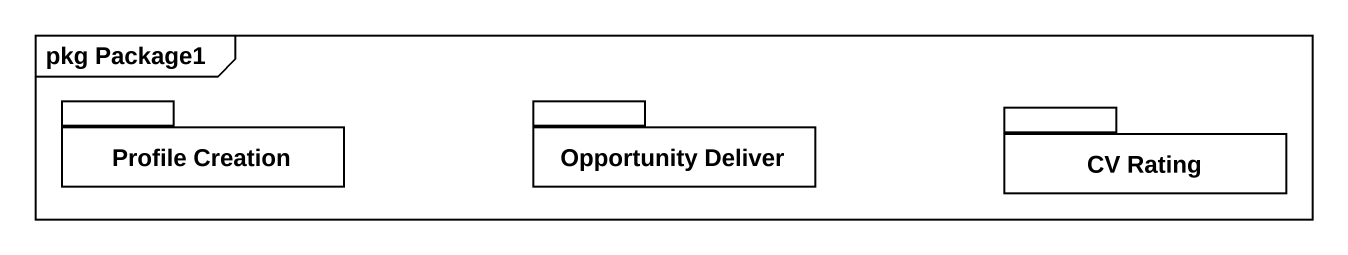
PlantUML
@startuml
mainframe pkg Package1
package "Profile Creation" as Profile_Creation {
}
package "Opportunity Deliver" as Opportunity_Deliver {
}
package "CV Rating" as CV_Rating {
}
@enduml
